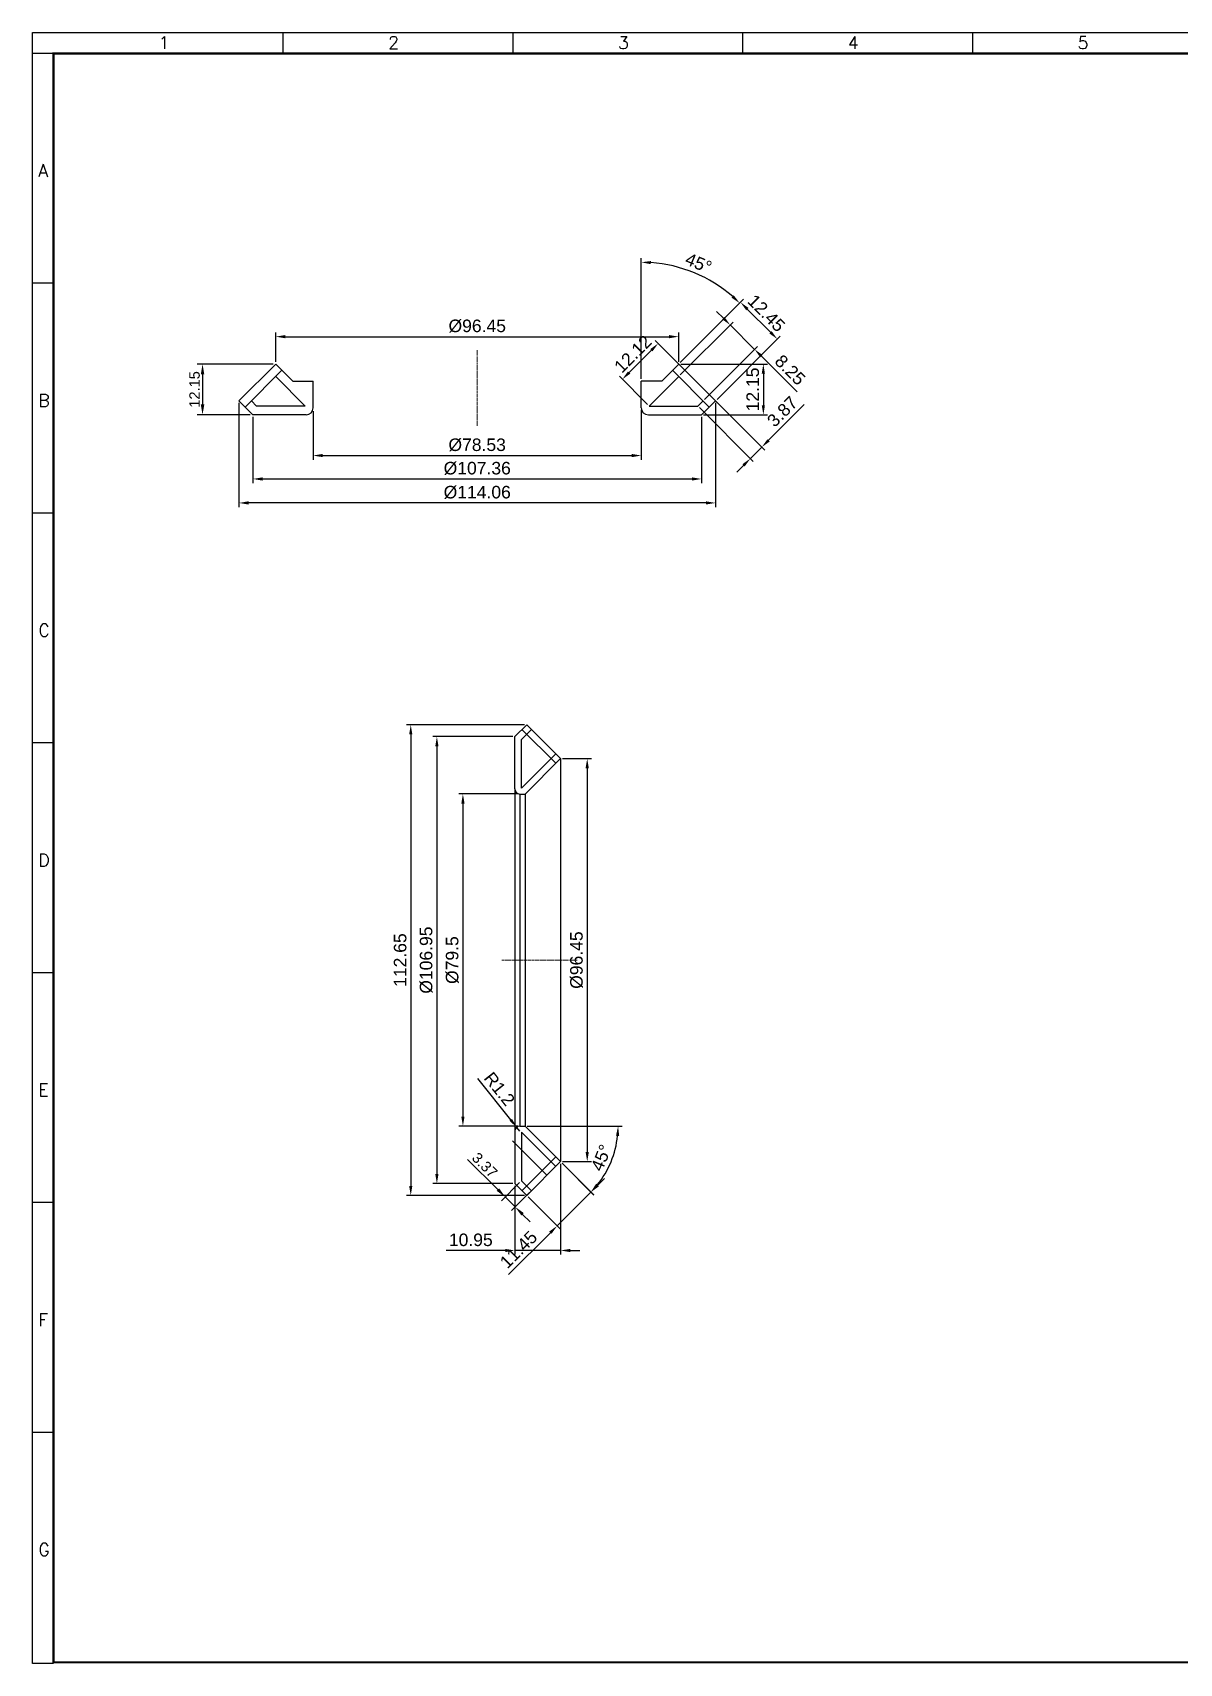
# Model space of a CAD drawing. Header units: inches. Extents: x 0 to 3212, y -602 to 1112.
# Drawn here: x 2656.7 to 2931.1, y 325.2 to 715.5 of the extents above; entities that cross this region are included whole.
import ezdxf

# ---------------------------------------------------------------- set-up
doc = ezdxf.new("R2010")
doc.units = ezdxf.units.IN
doc.linetypes.add('CENTER', pattern=[2, 1.25, -0.25, 0.25, -0.25])
doc.layers.add('03_Center', color=1, linetype='CENTER', lineweight=13)
doc.styles.get("Standard").update_dxf_attribs({"font": 'arial.ttf'})
doc.styles.add('한국열연', font='txt.shx', dxfattribs={"bigfont": 'ghs.shx'})
doc.dimstyles.new('ISO-25', dxfattribs={"dimtxt": 2.5, "dimasz": 2.5, "dimexe": 1.25, "dimexo": 0.625, "dimtad": 1, "dimdsep": 46, "dimtxsty": 'Standard', "dimcen": 2.5, "dimadec": 0, "dimazin": 0, "dimtfac": 1, "dimtmove": 0, "dimatfit": 3, "dimfxl": 1, "dimarcsym": 0})
doc.dimstyles.new('동아', dxfattribs={"dimscale": 20, "dimtxt": 3, "dimasz": 2.3, "dimexe": 1, "dimexo": 0.5, "dimgap": 1, "dimtad": 3, "dimdec": 4, "dimdsep": 46, "dimtxsty": 'Standard', "dimcen": 0, "dimclrd": 3, "dimclre": 3, "dimclrt": 4, "dimadec": 4, "dimazin": 2, "dimtp": 0.1, "dimtfac": 0.5, "dimtdec": 4, "dimtmove": 0, "dimatfit": 0, "dimfxl": 1, "dimtolj": 1, "dimlwd": -1, "dimlwe": -1, "dimarcsym": 0})

# ---------------------------------------------------------------- blocks, each defined once
blk = doc.blocks.new('A2수정')
for p, q in [((1475.51, 150.84), (1475.51, 541.09)), ((1475.51, 541.09), (2030.76, 541.09)), ((1535.51, 536.09), (1535.51, 541.09)), ((1590.51, 536.09), (1590.51, 541.09)), ((1645.51, 536.09), (1645.51, 541.09)), ((1700.51, 536.09), (1700.51, 541.09)), ((1480.51, 536.09), (1475.51, 536.09)), ((1480.51, 536.09), (2030.51, 536.09)), ((1480.51, 151.09), (1480.51, 536.09)), ((1480.51, 481.09), (1475.51, 481.09)), ((1480.51, 426.09), (1475.51, 426.09)), ((1480.51, 371.09), (1475.51, 371.09)), ((1480.51, 316.09), (1475.51, 316.09)), ((1480.51, 261.09), (1475.51, 261.09)), ((1480.51, 206.09), (1475.51, 206.09)), ((1480.51, 150.84), (1475.51, 150.84)), ((1480.51, 151.09), (2030.51, 151.09))]:
    blk.add_line(p, q)
at = {"const_width": 0.5}
blk.add_lwpolyline([(2030.51, 536.09), (1480.51, 536.09), (1480.51, 151.09), (2030.51, 151.09), (2030.51, 536.09)], dxfattribs=at)
at = {"style": '한국열연'}
for s, p in [('1', (1505.63, 537.18)), ('2', (1560.63, 537.18)), ('3', (1615.63, 537.18)), ('4', (1670.63, 537.18)), ('5', (1725.63, 537.18)), ('A', (1476.9, 506.57)), ('B', (1476.9, 451.57)), ('C', (1476.9, 396.57)), ('D', (1476.9, 341.57)), ('E', (1476.9, 286.57)), ('F', (1476.9, 231.57)), ('G', (1476.9, 176.57))]:
    blk.add_text(s, height=3, dxfattribs=at).set_placement(p)
blk = doc.blocks.new('*D668')
at = {"color": 3, "transparency": 16777216}
for p, q in [((2723.81, 624.89), (2723.81, 613.24)), ((2802.34, 625.18), (2802.34, 613.24)), ((2726.11, 614.24), (2800.04, 614.24))]:
    blk.add_line(p, q, dxfattribs=at)
for points in [[(2726.11, 614.63), (2726.11, 613.86), (2723.81, 614.24)], [(2800.04, 614.63), (2800.04, 613.86), (2802.34, 614.24)]]:
    blk.add_solid(points, dxfattribs=at)
at = {"layer": 'Defpoints', "color": 0, "transparency": 16777216}
for p in [(2723.81, 625.39), (2802.34, 625.68), (2802.34, 614.24)]:
    blk.add_point(p, dxfattribs=at)
at = {"color": 4, "transparency": 16777216, "insert": (2763.07, 616.77), "char_height": 3, "attachment_point": 5}
blk.add_mtext('\\A1;%%C78.53', dxfattribs=at)
blk = doc.blocks.new('*D669')
at = {"color": 3, "transparency": 16777216}
for p, q in [((2709.41, 623.48), (2709.41, 607.64)), ((2816.77, 623.48), (2816.77, 607.64)), ((2711.71, 608.64), (2814.47, 608.64))]:
    blk.add_line(p, q, dxfattribs=at)
for points in [[(2711.71, 609.02), (2711.71, 608.25), (2709.41, 608.64)], [(2814.47, 609.02), (2814.47, 608.25), (2816.77, 608.64)]]:
    blk.add_solid(points, dxfattribs=at)
at = {"layer": 'Defpoints', "color": 0, "transparency": 16777216}
for p in [(2709.41, 623.98), (2816.77, 623.98), (2816.77, 608.64)]:
    blk.add_point(p, dxfattribs=at)
at = {"color": 4, "transparency": 16777216, "insert": (2763.09, 611.17), "char_height": 3, "attachment_point": 5}
blk.add_mtext('\\A1;%%C107.36', dxfattribs=at)
blk = doc.blocks.new('*D670')
at = {"color": 3, "transparency": 16777216}
for p, q in [((2706.06, 626.83), (2706.06, 601.9)), ((2820.12, 626.83), (2820.12, 601.9)), ((2817.82, 602.9), (2708.36, 602.9))]:
    blk.add_line(p, q, dxfattribs=at)
for points in [[(2708.36, 603.29), (2708.36, 602.52), (2706.06, 602.9)], [(2817.82, 603.29), (2817.82, 602.52), (2820.12, 602.9)]]:
    blk.add_solid(points, dxfattribs=at)
at = {"layer": 'Defpoints', "color": 0, "transparency": 16777216}
for p in [(2706.06, 627.33), (2820.12, 627.33), (2706.06, 602.9)]:
    blk.add_point(p, dxfattribs=at)
at = {"color": 4, "transparency": 16777216, "insert": (2763.09, 605.43), "char_height": 3, "attachment_point": 5}
blk.add_mtext('\\A1;%%C114.06', dxfattribs=at)
blk = doc.blocks.new('*D671')
at = {"color": 3, "transparency": 16777216}
for p, q in [((2714.86, 636.64), (2714.86, 643.69)), ((2717.16, 642.69), (2809.01, 642.69)), ((2811.31, 636.64), (2811.31, 643.69))]:
    blk.add_line(p, q, dxfattribs=at)
for points in [[(2717.16, 643.07), (2717.16, 642.31), (2714.86, 642.69)], [(2809.01, 643.07), (2809.01, 642.31), (2811.31, 642.69)]]:
    blk.add_solid(points, dxfattribs=at)
at = {"layer": 'Defpoints', "color": 0, "transparency": 16777216}
for p in [(2811.31, 642.69), (2714.86, 636.14), (2811.31, 636.14)]:
    blk.add_point(p, dxfattribs=at)
at = {"color": 4, "transparency": 16777216, "insert": (2763.09, 645.22), "char_height": 3, "attachment_point": 5}
blk.add_mtext('\\A1;%%C96.45', dxfattribs=at)
blk = doc.blocks.new('*D672')
at = {"color": 3, "transparency": 16777216}
for p, q in [((2811.81, 636.14), (2832.56, 636.14)), ((2831.56, 633.84), (2831.56, 626.28)), ((2817.27, 623.98), (2832.56, 623.98))]:
    blk.add_line(p, q, dxfattribs=at)
for points in [[(2831.18, 633.84), (2831.94, 633.84), (2831.56, 636.14)], [(2831.18, 626.28), (2831.94, 626.28), (2831.56, 623.98)]]:
    blk.add_solid(points, dxfattribs=at)
at = {"layer": 'Defpoints', "color": 0, "transparency": 16777216}
for p in [(2811.31, 636.14), (2816.77, 623.98), (2831.56, 623.98)]:
    blk.add_point(p, dxfattribs=at)
at = {"color": 4, "transparency": 16777216, "insert": (2829.03, 630.06), "char_height": 3, "attachment_point": 5, "rotation": 90}
blk.add_mtext('\\A1;12.15', dxfattribs=at)
blk = doc.blocks.new('*D673')
at = {"color": 3, "transparency": 16777216}
for p, q in [((2822, 647.11), (2820.38, 648.74)), ((2811.66, 633.52), (2824.34, 646.19)), ((2823.63, 645.49), (2829.47, 639.65)), ((2817.5, 627.69), (2830.17, 640.36)), ((2831.09, 638.02), (2839.66, 629.45))]:
    blk.add_line(p, q, dxfattribs=at)
for points in [[(2822.27, 647.38), (2821.73, 646.84), (2823.63, 645.49)], [(2831.36, 638.3), (2830.82, 637.75), (2829.47, 639.65)]]:
    blk.add_solid(points, dxfattribs=at)
at = {"layer": 'Defpoints', "color": 0, "transparency": 16777216}
for p in [(2829.47, 639.65), (2811.31, 633.17), (2817.15, 627.33)]:
    blk.add_point(p, dxfattribs=at)
at = {"color": 4, "transparency": 16777216, "insert": (2837.98, 634.72), "char_height": 3, "attachment_point": 5, "rotation": 315}
blk.add_mtext('\\A1;8.25', dxfattribs=at)
blk = doc.blocks.new('*D674')
at = {"color": 3, "transparency": 16777216}
for p, q in [((2811.66, 636.49), (2826.8, 651.63)), ((2827.72, 649.3), (2833.27, 643.74)), ((2820.47, 627.69), (2835.61, 642.82))]:
    blk.add_line(p, q, dxfattribs=at)
for points in [[(2827.99, 649.57), (2827.45, 649.02), (2826.09, 650.92)], [(2833.55, 644.01), (2833, 643.47), (2834.9, 642.12)]]:
    blk.add_solid(points, dxfattribs=at)
at = {"layer": 'Defpoints', "color": 0, "transparency": 16777216}
for p in [(2834.9, 642.12), (2811.31, 636.14), (2820.12, 627.33)]:
    blk.add_point(p, dxfattribs=at)
at = {"color": 4, "transparency": 16777216, "insert": (2832.29, 648.31), "char_height": 3, "attachment_point": 5, "rotation": 315}
blk.add_mtext('\\A1;12.45', dxfattribs=at)
blk = doc.blocks.new('*D675')
at = {"color": 3, "transparency": 16777216}
for p, q in [((2802.34, 632.56), (2802.34, 661.49)), ((2811.66, 636.49), (2826.61, 651.44))]:
    blk.add_line(p, q, dxfattribs=at)
blk.add_arc((2802.34, 627.17), 33.32, 48.9554, 86.0446, dxfattribs=at)
for points in [[(2804.62, 660.03), (2804.65, 660.79), (2802.34, 660.49)], [(2824.48, 652.58), (2823.96, 652.02), (2825.9, 650.73)]]:
    blk.add_solid(points, dxfattribs=at)
at = {"layer": 'Defpoints', "color": 0, "transparency": 16777216}
for p in [(2819, 656.03), (2811.31, 636.14), (2802.34, 632.06), (2807.23, 632.06), (2802.34, 625.68)]:
    blk.add_point(p, dxfattribs=at)
at = {"color": 4, "transparency": 16777216, "insert": (2816.06, 660.29), "char_height": 3, "attachment_point": 5, "rotation": 337.5}
blk.add_mtext('\\A1;45°', dxfattribs=at)
blk = doc.blocks.new('*D676')
at = {"color": 3, "transparency": 16777216}
for p, q in [((2818.99, 628.46), (2831.9, 615.55)), ((2816.25, 625.73), (2829.16, 612.82)), ((2832.82, 617.89), (2841.37, 626.43)), ((2828.46, 613.53), (2831.19, 616.26)), ((2826.83, 611.9), (2825.21, 610.27))]:
    blk.add_line(p, q, dxfattribs=at)
for points in [[(2832.55, 618.16), (2833.09, 617.61), (2831.19, 616.26)], [(2826.56, 612.17), (2827.1, 611.63), (2828.46, 613.53)]]:
    blk.add_solid(points, dxfattribs=at)
at = {"layer": 'Defpoints', "color": 0, "transparency": 16777216}
for p in [(2818.63, 628.82), (2815.9, 626.08), (2831.19, 616.26)]:
    blk.add_point(p, dxfattribs=at)
at = {"color": 4, "transparency": 16777216, "insert": (2836.11, 624.76), "char_height": 3, "attachment_point": 5, "rotation": 45}
blk.add_mtext('\\A1;3.87', dxfattribs=at)
blk = doc.blocks.new('*D677')
at = {"color": 3, "transparency": 16777216}
for p, q in [((2812.44, 635.01), (2805.68, 641.77)), ((2799.45, 634.12), (2804.76, 639.44)), ((2803.87, 626.44), (2797.11, 633.2))]:
    blk.add_line(p, q, dxfattribs=at)
for points in [[(2804.49, 639.71), (2805.03, 639.16), (2806.39, 641.06)], [(2799.17, 634.39), (2799.72, 633.85), (2797.82, 632.49)]]:
    blk.add_solid(points, dxfattribs=at)
at = {"layer": 'Defpoints', "color": 0, "transparency": 16777216}
for p in [(2806.39, 641.06), (2812.8, 634.65), (2804.23, 626.08)]:
    blk.add_point(p, dxfattribs=at)
at = {"color": 4, "transparency": 16777216, "insert": (2800.33, 638.55), "char_height": 3, "attachment_point": 5, "rotation": 45}
blk.add_mtext('\\A1;12.12', dxfattribs=at)
blk = doc.blocks.new('*D679')
at = {"color": 0, "lineweight": -2, "transparency": 16777216}
for p, q in [((2714.24, 636.14), (2696.1, 636.14)), ((2697.35, 633.64), (2697.35, 626.48)), ((2708.78, 623.98), (2696.1, 623.98))]:
    blk.add_line(p, q, dxfattribs=at)
at = {"color": 0, "transparency": 16777216}
for points in [[(2696.93, 633.64), (2697.77, 633.64), (2697.35, 636.14)], [(2696.93, 626.48), (2697.77, 626.48), (2697.35, 623.98)]]:
    blk.add_solid(points, dxfattribs=at)
at = {"layer": 'Defpoints', "color": 0, "transparency": 16777216}
for p in [(2714.86, 636.14), (2697.35, 623.98), (2709.41, 623.98)]:
    blk.add_point(p, dxfattribs=at)
at = {"color": 0, "transparency": 16777216, "insert": (2695.45, 630.06), "char_height": 2.5, "attachment_point": 5, "rotation": 90}
blk.add_mtext('12.15', dxfattribs=at)
blk = doc.blocks.new('*D681')
at = {"color": 3, "transparency": 16777216}
for p, q in [((2783.03, 444.77), (2783.03, 423.01)), ((2772.08, 439.52), (2772.08, 423.01)), ((2769.78, 424.01), (2755.62, 424.01)), ((2783.03, 424.01), (2772.08, 424.01)), ((2785.33, 424.01), (2787.63, 424.01))]:
    blk.add_line(p, q, dxfattribs=at)
for points in [[(2769.78, 424.39), (2769.78, 423.63), (2772.08, 424.01)], [(2785.33, 424.39), (2785.33, 423.63), (2783.03, 424.01)]]:
    blk.add_solid(points, dxfattribs=at)
at = {"layer": 'Defpoints', "color": 0, "transparency": 16777216}
for p in [(2783.03, 445.27), (2772.08, 440.02), (2772.08, 424.01)]:
    blk.add_point(p, dxfattribs=at)
at = {"color": 4, "transparency": 16777216, "insert": (2761.55, 426.54), "char_height": 3, "attachment_point": 5}
blk.add_mtext('\\A1;10.95', dxfattribs=at)
blk = doc.blocks.new('*D682')
at = {"color": 3, "transparency": 16777216}
for p, q in [((2772.78, 533.25), (2758.66, 533.25)), ((2759.66, 530.95), (2759.66, 456.05)), ((2772.78, 453.75), (2758.66, 453.75))]:
    blk.add_line(p, q, dxfattribs=at)
for points in [[(2759.28, 530.95), (2760.05, 530.95), (2759.66, 533.25)], [(2759.28, 456.05), (2760.05, 456.05), (2759.66, 453.75)]]:
    blk.add_solid(points, dxfattribs=at)
at = {"layer": 'Defpoints', "color": 0, "transparency": 16777216}
for p in [(2773.28, 533.25), (2759.66, 453.75), (2773.28, 453.75)]:
    blk.add_point(p, dxfattribs=at)
at = {"color": 4, "transparency": 16777216, "insert": (2757.13, 493.5), "char_height": 3, "attachment_point": 5, "rotation": 90}
blk.add_mtext('\\A1;%%C79.5', dxfattribs=at)
blk = doc.blocks.new('*D683')
at = {"color": 3, "transparency": 16777216}
for p, q in [((2771.58, 546.97), (2752.43, 546.97)), ((2753.43, 544.67), (2753.43, 442.32)), ((2771.58, 440.02), (2752.43, 440.02))]:
    blk.add_line(p, q, dxfattribs=at)
for points in [[(2753.05, 544.67), (2753.82, 544.67), (2753.43, 546.97)], [(2753.05, 442.32), (2753.82, 442.32), (2753.43, 440.02)]]:
    blk.add_solid(points, dxfattribs=at)
at = {"layer": 'Defpoints', "color": 0, "transparency": 16777216}
for p in [(2772.08, 546.97), (2753.43, 440.02), (2772.08, 440.02)]:
    blk.add_point(p, dxfattribs=at)
at = {"color": 4, "transparency": 16777216, "insert": (2750.9, 493.5), "char_height": 3, "attachment_point": 5, "rotation": 90}
blk.add_mtext('\\A1;%%C106.95', dxfattribs=at)
blk = doc.blocks.new('*D684')
at = {"color": 3, "transparency": 16777216}
for p, q in [((2774.43, 549.82), (2746.18, 549.82)), ((2747.18, 547.52), (2747.18, 439.47)), ((2774.43, 437.17), (2746.18, 437.17))]:
    blk.add_line(p, q, dxfattribs=at)
for points in [[(2746.8, 547.52), (2747.56, 547.52), (2747.18, 549.82)], [(2746.8, 439.47), (2747.56, 439.47), (2747.18, 437.17)]]:
    blk.add_solid(points, dxfattribs=at)
at = {"layer": 'Defpoints', "color": 0, "transparency": 16777216}
for p in [(2774.93, 549.82), (2747.18, 437.17), (2774.93, 437.17)]:
    blk.add_point(p, dxfattribs=at)
at = {"color": 4, "transparency": 16777216, "insert": (2744.65, 493.5), "char_height": 3, "attachment_point": 5, "rotation": 90}
blk.add_mtext('\\A1;112.65', dxfattribs=at)
blk = doc.blocks.new('*D685')
at = {"color": 3, "transparency": 16777216}
for p, q in [((2783.53, 541.72), (2790.41, 541.72)), ((2789.41, 539.42), (2789.41, 447.57)), ((2783.53, 445.27), (2790.41, 445.27))]:
    blk.add_line(p, q, dxfattribs=at)
for points in [[(2789.02, 539.42), (2789.79, 539.42), (2789.41, 541.72)], [(2789.02, 447.57), (2789.79, 447.57), (2789.41, 445.27)]]:
    blk.add_solid(points, dxfattribs=at)
at = {"layer": 'Defpoints', "color": 0, "transparency": 16777216}
for p in [(2783.03, 541.72), (2783.03, 445.27), (2789.41, 445.27)]:
    blk.add_point(p, dxfattribs=at)
at = {"color": 4, "transparency": 16777216, "insert": (2786.88, 493.5), "char_height": 3, "attachment_point": 5, "rotation": 90}
blk.add_mtext('\\A1;%%C96.45', dxfattribs=at)
blk = doc.blocks.new('*D686')
at = {"color": 3, "transparency": 16777216}
for p, q in [((2775.06, 453.75), (2797.8, 453.75)), ((2783.38, 444.92), (2790.99, 437.31))]:
    blk.add_line(p, q, dxfattribs=at)
blk.add_arc((2774.56, 453.75), 22.24, 320.9275, 354.0725, dxfattribs=at)
for points in [[(2796.3, 451.47), (2797.06, 451.43), (2796.8, 453.75)], [(2792.11, 439.47), (2791.54, 439.98), (2790.29, 438.02)]]:
    blk.add_solid(points, dxfattribs=at)
at = {"layer": 'Defpoints', "color": 0, "transparency": 16777216}
for p in [(2773.28, 453.75), (2774.56, 453.75), (2774.56, 453.75), (2783.03, 445.27), (2793.82, 442.62)]:
    blk.add_point(p, dxfattribs=at)
at = {"color": 4, "transparency": 16777216, "insert": (2792.77, 446.2), "char_height": 3, "attachment_point": 5, "rotation": 67.5}
blk.add_mtext('\\A1;45°', dxfattribs=at)
blk = doc.blocks.new('*D687')
at = {"color": 3, "transparency": 16777216}
for p, q in [((2783.38, 444.92), (2791.02, 437.28)), ((2791.94, 439.62), (2793.56, 441.24)), ((2790.31, 437.99), (2782.21, 429.89)), ((2775.28, 436.82), (2782.92, 429.19)), ((2780.59, 428.27), (2770.57, 418.25))]:
    blk.add_line(p, q, dxfattribs=at)
for points in [[(2791.67, 439.89), (2792.21, 439.35), (2790.31, 437.99)], [(2780.31, 428.54), (2780.86, 428), (2782.21, 429.89)]]:
    blk.add_solid(points, dxfattribs=at)
at = {"layer": 'Defpoints', "color": 0, "transparency": 16777216}
for p in [(2783.03, 445.27), (2774.93, 437.17), (2782.21, 429.89)]:
    blk.add_point(p, dxfattribs=at)
at = {"color": 4, "transparency": 16777216, "insert": (2772.97, 424.24), "char_height": 3, "attachment_point": 5, "rotation": 45}
blk.add_mtext('\\A1;11.45', dxfattribs=at)
blk = doc.blocks.new('*D688')
at = {"color": 3, "transparency": 16777216}
for p, q in [((2771.1, 455.28), (2763.25, 465.14)), ((2773.28, 452.55), (2772.54, 453.48))]:
    blk.add_line(p, q, dxfattribs=at)
blk.add_solid([(2771.4, 455.52), (2770.8, 455.04), (2772.54, 453.48)], dxfattribs=at)
at = {"layer": 'Defpoints', "color": 0, "transparency": 16777216}
for p in [(2772.54, 453.48), (2773.28, 452.55)]:
    blk.add_point(p, dxfattribs=at)
at = {"color": 4, "transparency": 16777216, "insert": (2768.42, 462.67), "char_height": 3, "attachment_point": 5, "rotation": 308.5361}
blk.add_mtext('\\A1;R1.2', dxfattribs=at)
blk = doc.blocks.new('*D689')
at = {"color": 0, "lineweight": -2, "transparency": 16777216}
for p, q in [((2768.04, 438.57), (2760.79, 445.82)), ((2773.24, 440.24), (2768.92, 435.92)), ((2775.62, 437.86), (2771.3, 433.54)), ((2772.18, 434.43), (2769.81, 436.81)), ((2773.95, 432.66), (2775.72, 430.89))]:
    blk.add_line(p, q, dxfattribs=at)
at = {"color": 0, "transparency": 16777216}
for points in [[(2768.33, 438.87), (2767.74, 438.28), (2769.81, 436.81)], [(2774.25, 432.95), (2773.66, 432.37), (2772.18, 434.43)]]:
    blk.add_solid(points, dxfattribs=at)
at = {"layer": 'Defpoints', "color": 0, "transparency": 16777216}
for p in [(2773.68, 440.68), (2776.06, 438.31), (2769.81, 436.81)]:
    blk.add_point(p, dxfattribs=at)
at = {"color": 0, "transparency": 16777216, "insert": (2764.88, 444.43), "char_height": 2.5, "attachment_point": 5, "rotation": 315}
blk.add_mtext('3.37', dxfattribs=at)

msp = doc.modelspace()

# ---------------------------------------------------------------- linework, layer by layer
for p, q in [((2714.8639, 636.139), (2706.0576, 627.3326)), ((2718.9426, 632.0603), (2714.8639, 636.139)), ((2807.2324, 632.0603), (2811.311, 636.139)), ((2811.311, 636.139), (2820.1174, 627.3326)), ((2716.3489, 634.654), (2707.5425, 625.8477)), ((2721.9487, 626.0844), (2714.8639, 633.1691)), ((2804.2263, 626.0844), (2811.311, 633.1691)), ((2809.8261, 634.654), (2818.6325, 625.8477)), ((2718.9426, 632.0603), (2723.8358, 632.0603)), ((2723.8358, 625.6844), (2723.8358, 632.0603)), ((2802.3391, 625.6844), (2802.3391, 632.0603)), ((2807.2324, 632.0603), (2802.3391, 632.0603)), ((2709.4058, 623.9844), (2706.0576, 627.3326)), ((2710.2756, 626.0844), (2709.0274, 627.3326)), ((2721.9487, 626.0844), (2710.2756, 626.0844)), ((2804.2263, 626.0844), (2815.8993, 626.0844)), ((2815.8993, 626.0844), (2817.1475, 627.3326)), ((2816.7692, 623.9844), (2820.1174, 627.3326)), ((2722.1358, 623.9844), (2709.4058, 623.9844)), ((2804.0391, 623.9844), (2816.7692, 623.9844)), ((2772.0827, 546.9713), (2774.9309, 549.8195)), ((2772.0827, 534.4484), (2772.0827, 546.9713)), ((2773.6827, 546.3086), (2776.0623, 548.6882)), ((2781.8988, 540.5889), (2773.7996, 548.6882)), ((2783.0302, 541.7203), (2774.9309, 549.8195)), ((2773.6827, 534.6355), (2773.6827, 546.3086)), ((2773.6827, 534.6355), (2781.8988, 542.8516)), ((2774.5583, 533.2484), (2783.0302, 541.7203)), ((2783.0302, 541.7203), (2783.0302, 445.2732)), ((2772.0827, 534.4584), (2772.0827, 452.5351)), ((2773.2827, 533.2584), (2773.2827, 453.7351)), ((2773.2827, 533.2484), (2774.5583, 533.2484)), ((2774.5583, 533.2584), (2774.5583, 453.7351)), ((2773.2827, 453.7451), (2774.5583, 453.7451)), ((2774.5583, 453.7451), (2783.0302, 445.2732)), ((2771.5614, 450.2366), (2779.7775, 442.0205)), ((2772.0827, 452.5451), (2772.0827, 440.0221)), ((2773.6827, 452.3579), (2773.6827, 440.6849)), ((2773.6827, 452.3579), (2781.8988, 444.1418)), ((2781.8988, 446.4046), (2773.7996, 438.3053)), ((2783.0302, 445.2732), (2774.9309, 437.1739)), ((2772.0827, 440.0221), (2774.9309, 437.1739)), ((2773.6827, 440.6849), (2776.0623, 438.3053))]:
    msp.add_line(p, q)
for centre, radius, start, end in [((2722.1358, 625.6844), 1.7, 270, 0), ((2804.0391, 625.6844), 1.7, 180, 270), ((2773.2827, 534.4484), 1.2, 180, 270), ((2773.2827, 452.5451), 1.2, 90, 180)]:
    msp.add_arc(centre, radius, start, end)
at = {"layer": '03_Center', "ltscale": 0.25}
for p, q in [((2763.0875, 621.3712), (2763.0875, 639.5215)), ((2768.9695, 493.4967), (2787.1199, 493.4967))]:
    msp.add_line(p, q, dxfattribs=at)

# ---------------------------------------------------------------- block references
msp.add_blockref('A2수정', (1181.1672, 174.3657))

# ---------------------------------------------------------------- dimensions: what is measured, and where the dimension line sits
for base, line1, line2, picture, middle in [((2819.0008, 656.02596), ((2802.3391, 625.68438), (2802.3391, 632.06032)), ((2807.23236, 632.06032), (2811.31101, 636.13897)), '*D675', (2816.05791, 660.28719)), ((2793.8204, 442.6241), ((2773.2827, 453.7451), (2774.5583, 453.7451)), ((2774.5583, 453.7451), (2783.0302, 445.2732)), '*D686', (2792.7739, 446.2))]:
    dim = msp.add_angular_dim_2l(base=base, line1=line1, line2=line2, dimstyle='동아', override={"dimscale": 1, "dimdec": 2, "dimtdec": 2, "dimfxl": 0.5})
    dim.commit()
    dim.dimension.update_dxf_attribs({"geometry": picture, "text_midpoint": middle})
for p1, p2, distance, picture, middle in [((2811.311, 636.139), (2820.1174, 627.3326), 20.9069, '*D674', (2832.2878, 648.3094)), ((2811.311, 633.1691), (2817.1475, 627.3326), 17.4199, '*D673', (2837.9798, 634.7162)), ((2804.2263, 626.0844), (2812.7959, 634.654), 9.0613, '*D677', (2800.3317, 638.5486)), ((2815.8993, 626.0844), (2818.6325, 628.8175), -17.7603, '*D676', (2836.1142, 624.7642)), ((2783.0302, 445.2732), (2774.9309, 437.1739), 10.2971, '*D687', (2772.9748, 424.2359))]:
    dim = msp.add_aligned_dim(p1=p1, p2=p2, distance=distance, dimstyle='동아', override={"dimscale": 1, "dimdec": 2, "dimtdec": 2, "dimfxl": 0.5})
    dim.commit()
    dim.dimension.update_dxf_attribs({"geometry": picture, "text_midpoint": middle})
for base, p1, p2, picture, middle in [((2811.311, 642.6904), (2714.8639, 636.139), (2811.311, 636.139), '*D671', (2763.0875, 645.2221)), ((2706.0576, 602.9019), (2820.1174, 627.3326), (2706.0576, 627.3326), '*D670', (2763.0875, 605.4336)), ((2802.3391, 614.2421), (2723.81, 625.3891), (2802.3391, 625.6781), '*D668', (2763.0746, 616.7749)), ((2816.7692, 608.6358), (2709.4058, 623.9844), (2816.7692, 623.9844), '*D669', (2763.0875, 611.1686))]:
    dim = msp.add_linear_dim(base=base, p1=p1, p2=p2, text='%%C<>', dimstyle='동아', override={"dimscale": 1, "dimdec": 2, "dimtdec": 2, "dimfxl": 0.5})
    dim.commit()
    dim.dimension.update_dxf_attribs({"geometry": picture, "text_midpoint": middle})
dim = msp.add_linear_dim(base=(2697.349, 623.9844), p1=(2714.8639, 636.139), p2=(2709.4058, 623.9844), angle=90, dimstyle='ISO-25')
dim.commit()
dim.dimension.update_dxf_attribs({"geometry": '*D679', "text_midpoint": (2695.4475, 630.0617)})
for base, p1, p2, angle, picture, middle in [((2831.5614, 623.9844), (2811.311, 636.139), (2816.7692, 623.9844), 90, '*D672', (2829.0297, 630.0617)), ((2747.1796, 437.1739), (2774.9309, 549.8195), (2774.9309, 437.1739), 270, '*D684', (2744.6479, 493.4967))]:
    dim = msp.add_linear_dim(base=base, p1=p1, p2=p2, angle=angle, dimstyle='동아', override={"dimscale": 1, "dimdec": 2, "dimtdec": 2, "dimfxl": 0.5})
    dim.commit()
    dim.dimension.update_dxf_attribs({"geometry": picture, "text_midpoint": middle})
for base, p1, p2, picture, middle in [((2753.4334, 440.0221), (2772.0827, 546.9713), (2772.0827, 440.0221), '*D683', (2750.9017, 493.4967)), ((2789.4082, 445.2732), (2783.0302, 541.7203), (2783.0302, 445.2732), '*D685', (2786.8765, 493.4967)), ((2759.6649, 453.7451), (2773.2827, 533.2484), (2773.2827, 453.7451), '*D682', (2757.1332, 493.4967))]:
    dim = msp.add_linear_dim(base=base, p1=p1, p2=p2, angle=270, text='%%C<>', dimstyle='동아', override={"dimscale": 1, "dimdec": 2, "dimtdec": 2, "dimfxl": 0.5})
    dim.commit()
    dim.dimension.update_dxf_attribs({"geometry": picture, "text_midpoint": middle})
dim = msp.add_radius_dim(center=(2773.2827, 452.5451), mpoint=(2772.5351, 453.4838), dimstyle='동아', override={"dimscale": 1, "dimdec": 2, "dimtdec": 2, "dimfxl": 0.5})
dim.commit()
dim.dimension.update_dxf_attribs({"geometry": '*D688', "text_midpoint": (2768.4205, 462.6726)})
dim = msp.add_linear_dim(base=(2772.0827, 424.0101), p1=(2783.0302, 445.2732), p2=(2772.0827, 440.0221), dimstyle='동아', override={"dimscale": 1, "dimdec": 2, "dimtdec": 2, "dimfxl": 0.5})
dim.commit()
dim.dimension.update_dxf_attribs({"geometry": '*D681', "text_midpoint": (2761.5509, 426.5418)})
dim = msp.add_aligned_dim(p1=(2776.0623, 438.3053), p2=(2773.6827, 440.6849), distance=5.4839, dimstyle='ISO-25')
dim.commit()
dim.dimension.update_dxf_attribs({"geometry": '*D689', "text_midpoint": (2764.8773, 444.4251)})

doc.saveas('drawing.dxf')
